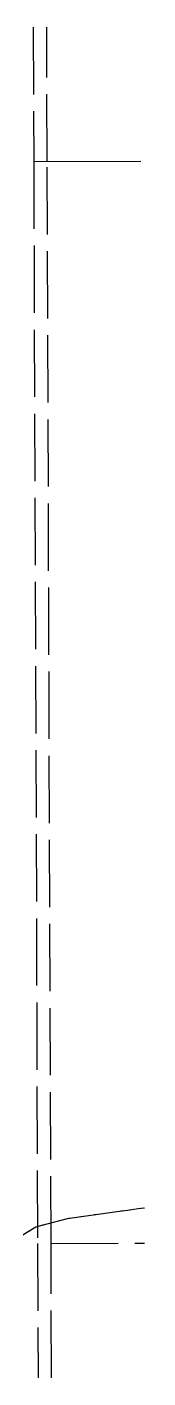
# Model space of a CAD drawing. Extents: x 511972 to 519868, y 5975265 to 5984215.
# Drawn here: x 516329 to 516415, y 5979331 to 5980336 of the extents above; entities that cross this region are included whole.
import ezdxf

# ---------------------------------------------------------------- set-up
doc = ezdxf.new("R2010")
doc.units = 0
doc.header["$LTSCALE"] = 5
for name, pattern in [('foc-QUARTERLINE', [33, 25, -3, 2, -3]), ('foc-UNSURVEYED', [12.5, 10, -2.5]), ('foc-WHEELTRACKS', [2, 0.4, -1.6])]:
    doc.linetypes.add(name, pattern=pattern)
for name, color, linetype in [('L-QSEC', 8, 'foc-QUARTERLINE'), ('L-USEC', 7, 'foc-UNSURVEYED'), ('T-WATER-P3', 160, 'foc-WHEELTRACKS')]:
    doc.layers.add(name, color=color, linetype=linetype)
doc.styles.add('foc-LtypeFont', font='ARIALN.TTF', dxfattribs={"height": 7.35})
doc.linetypes.add('foc-TOPO-flowdirection-NOLINE', pattern='A,0,[">",foc-LtypeFont,S=0.3,R=0,X=0,Y=-0.945],-20,[">",foc-LtypeFont,S=0.3,R=0,X=0,Y=-0.945],0', length=20)

msp = doc.modelspace()

# ---------------------------------------------------------------- linework, layer by layer
at = {"layer": 'L-QSEC'}
msp.add_line((516331.923, 5980235.572), (516411.758, 5980235.855), dxfattribs=at)
at = {"layer": 'L-USEC'}
for p, q in [((516331.571, 5980335.512), (516331.923, 5980235.572)), ((516341.976, 5980235.607), (516341.624, 5980335.548)), ((516331.923, 5980235.572), (516334.763, 5979431.401)), ((516344.816, 5979431.438), (516341.976, 5980235.607)), ((516334.763, 5979431.401), (516335.116, 5979331.464)), ((516344.816, 5979431.438), (516414.598, 5979431.688)), ((516345.169, 5979331.499), (516344.816, 5979431.438))]:
    msp.add_line(p, q, dxfattribs=at)
at = {"layer": 'T-WATER-P3', "flags": 128}
for points in [[(516304.466, 5979424.638), (516309.583, 5979425.497), (516317.397, 5979433.465), (516325.386, 5979438.837), (516333.397, 5979443.758), (516357.059, 5979450.089), (516393.819, 5979455.172), (516401.819, 5979456.279)], [(516401.819, 5979456.279), (516409.819, 5979457.385), (516414.505, 5979458.033)]]:
    msp.add_lwpolyline(points, dxfattribs=at)
at = {"layer": 'T-WATER-P3', "linetype": 'foc-TOPO-flowdirection-NOLINE', "flags": 128}
for points in [[(516304.466, 5979424.638), (516309.583, 5979425.497), (516317.397, 5979433.465), (516325.386, 5979438.837), (516333.397, 5979443.758), (516357.059, 5979450.089), (516393.819, 5979455.172), (516401.819, 5979456.279)], [(516401.819, 5979456.279), (516409.819, 5979457.385), (516414.505, 5979458.033)]]:
    msp.add_lwpolyline(points, dxfattribs=at)

doc.saveas('drawing.dxf')
